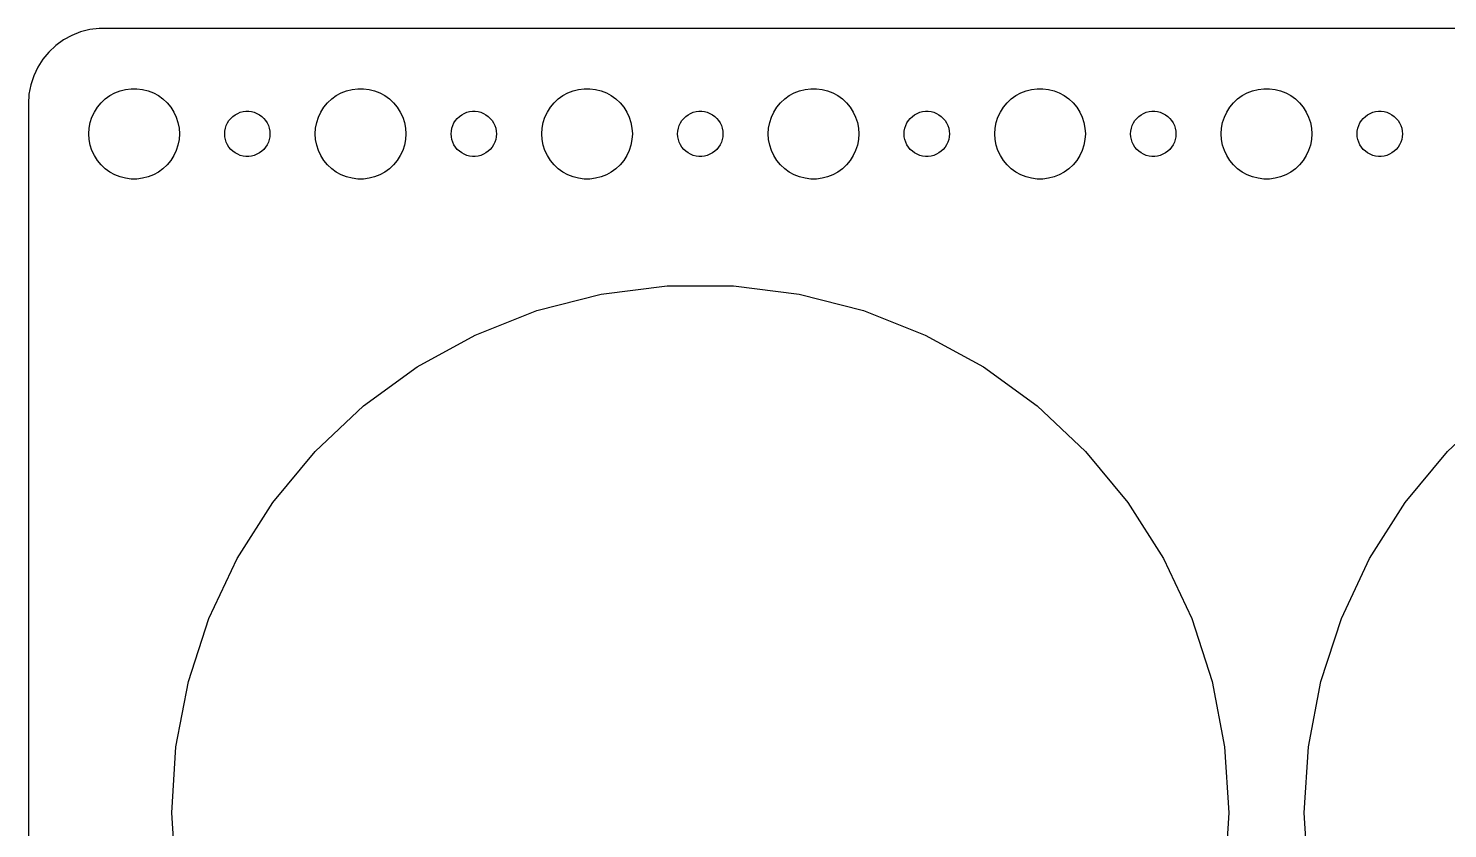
# Model space of a CAD drawing. Header units: metres. Extents: x -194 to 194, y 62 to 280.
# Drawn here: x -194.5 to -100.5, y 227 to 280 of the extents above; entities that cross this region are included whole.
import ezdxf

# ---------------------------------------------------------------- set-up
doc = ezdxf.new("R2010")
doc.units = ezdxf.units.M

msp = doc.modelspace()

# ---------------------------------------------------------------- linework, layer by layer
for p, q in [((-192.179, 279.222), (-192.687, 278.853)), ((-191.629, 279.524), (-192.179, 279.222)), ((-191.045, 279.755), (-191.629, 279.524)), ((-190.437, 279.911), (-191.045, 279.755)), ((-189.814, 279.99), (-190.437, 279.911)), ((189.814, 279.99), (-189.814, 279.99)), ((-193.145, 278.423), (-193.545, 277.939)), ((-192.687, 278.853), (-193.145, 278.423)), ((-193.882, 277.409), (-194.149, 276.841)), ((-193.545, 277.939), (-193.882, 277.409)), ((-194.149, 276.841), (-194.343, 276.243)), ((-194.461, 275.627), (-194.5, 275)), ((-194.343, 276.243), (-194.461, 275.627)), ((-189.412, 275.312), (-189.107, 275.533)), ((-189.107, 275.533), (-188.777, 275.714)), ((-188.777, 275.714), (-188.427, 275.853)), ((-188.427, 275.853), (-188.062, 275.947)), ((-188.062, 275.947), (-187.688, 275.994)), ((-187.688, 275.994), (-187.312, 275.994)), ((-187.312, 275.994), (-186.938, 275.947)), ((-186.938, 275.947), (-186.573, 275.853)), ((-186.573, 275.853), (-186.223, 275.714)), ((-186.223, 275.714), (-185.893, 275.533)), ((-185.893, 275.533), (-185.588, 275.312)), ((-174.412, 275.312), (-174.107, 275.533)), ((-174.107, 275.533), (-173.777, 275.714)), ((-173.777, 275.714), (-173.427, 275.853)), ((-173.427, 275.853), (-173.062, 275.947)), ((-173.062, 275.947), (-172.688, 275.994)), ((-172.688, 275.994), (-172.312, 275.994)), ((-172.312, 275.994), (-171.938, 275.947)), ((-171.938, 275.947), (-171.573, 275.853)), ((-171.573, 275.853), (-171.223, 275.714)), ((-171.223, 275.714), (-170.893, 275.533)), ((-170.893, 275.533), (-170.588, 275.312)), ((-159.412, 275.312), (-159.107, 275.533)), ((-159.107, 275.533), (-158.777, 275.714)), ((-158.777, 275.714), (-158.427, 275.853)), ((-158.427, 275.853), (-158.062, 275.947)), ((-158.062, 275.947), (-157.688, 275.994)), ((-157.688, 275.994), (-157.312, 275.994)), ((-157.312, 275.994), (-156.938, 275.947)), ((-156.938, 275.947), (-156.573, 275.853)), ((-156.573, 275.853), (-156.223, 275.714)), ((-156.223, 275.714), (-155.893, 275.533)), ((-155.893, 275.533), (-155.588, 275.312)), ((-144.412, 275.312), (-144.107, 275.533)), ((-144.107, 275.533), (-143.777, 275.714)), ((-143.777, 275.714), (-143.427, 275.853)), ((-143.427, 275.853), (-143.062, 275.947)), ((-143.062, 275.947), (-142.688, 275.994)), ((-142.688, 275.994), (-142.312, 275.994)), ((-142.312, 275.994), (-141.938, 275.947)), ((-141.938, 275.947), (-141.573, 275.853)), ((-141.573, 275.853), (-141.223, 275.714)), ((-141.223, 275.714), (-140.893, 275.533)), ((-140.893, 275.533), (-140.588, 275.312)), ((-129.412, 275.312), (-129.107, 275.533)), ((-129.107, 275.533), (-128.777, 275.714)), ((-128.777, 275.714), (-128.427, 275.853)), ((-128.427, 275.853), (-128.062, 275.947)), ((-128.062, 275.947), (-127.688, 275.994)), ((-127.688, 275.994), (-127.312, 275.994)), ((-127.312, 275.994), (-126.938, 275.947)), ((-126.938, 275.947), (-126.573, 275.853)), ((-126.573, 275.853), (-126.223, 275.714)), ((-126.223, 275.714), (-125.893, 275.533)), ((-125.893, 275.533), (-125.588, 275.312)), ((-114.412, 275.312), (-114.107, 275.533)), ((-114.107, 275.533), (-113.777, 275.714)), ((-113.777, 275.714), (-113.427, 275.853)), ((-113.427, 275.853), (-113.062, 275.947)), ((-113.062, 275.947), (-112.688, 275.994)), ((-112.688, 275.994), (-112.312, 275.994)), ((-112.312, 275.994), (-111.938, 275.947)), ((-111.938, 275.947), (-111.573, 275.853)), ((-111.573, 275.853), (-111.223, 275.714)), ((-111.223, 275.714), (-110.893, 275.533)), ((-110.893, 275.533), (-110.588, 275.312)), ((-194.5, 275), (-194.5, 181)), ((-190.129, 274.445), (-189.927, 274.763)), ((-189.927, 274.763), (-189.687, 275.054)), ((-189.687, 275.054), (-189.412, 275.312)), ((-185.588, 275.312), (-185.313, 275.054)), ((-185.313, 275.054), (-185.073, 274.763)), ((-185.073, 274.763), (-184.871, 274.445)), ((-180.464, 274.427), (-180.281, 274.473)), ((-180.281, 274.473), (-180.094, 274.497)), ((-180.094, 274.497), (-179.906, 274.497)), ((-179.906, 274.497), (-179.719, 274.473)), ((-179.719, 274.473), (-179.536, 274.427)), ((-175.129, 274.445), (-174.927, 274.763)), ((-174.927, 274.763), (-174.687, 275.054)), ((-174.687, 275.054), (-174.412, 275.312)), ((-170.588, 275.312), (-170.313, 275.054)), ((-170.313, 275.054), (-170.073, 274.763)), ((-170.073, 274.763), (-169.871, 274.445)), ((-165.464, 274.427), (-165.281, 274.473)), ((-165.281, 274.473), (-165.094, 274.497)), ((-165.094, 274.497), (-164.906, 274.497)), ((-164.906, 274.497), (-164.719, 274.473)), ((-164.719, 274.473), (-164.536, 274.427)), ((-160.129, 274.445), (-159.927, 274.763)), ((-159.927, 274.763), (-159.687, 275.054)), ((-159.687, 275.054), (-159.412, 275.312)), ((-155.588, 275.312), (-155.313, 275.054)), ((-155.313, 275.054), (-155.073, 274.763)), ((-155.073, 274.763), (-154.871, 274.445)), ((-150.464, 274.427), (-150.281, 274.473)), ((-150.281, 274.473), (-150.094, 274.497)), ((-150.094, 274.497), (-149.906, 274.497)), ((-149.906, 274.497), (-149.719, 274.473)), ((-149.719, 274.473), (-149.536, 274.427)), ((-145.129, 274.445), (-144.927, 274.763)), ((-144.927, 274.763), (-144.687, 275.054)), ((-144.687, 275.054), (-144.412, 275.312)), ((-140.588, 275.312), (-140.313, 275.054)), ((-140.313, 275.054), (-140.073, 274.763)), ((-140.073, 274.763), (-139.871, 274.445)), ((-135.464, 274.427), (-135.281, 274.473)), ((-135.281, 274.473), (-135.094, 274.497)), ((-135.094, 274.497), (-134.906, 274.497)), ((-134.906, 274.497), (-134.719, 274.473)), ((-134.719, 274.473), (-134.536, 274.427)), ((-130.129, 274.445), (-129.927, 274.763)), ((-129.927, 274.763), (-129.687, 275.054)), ((-129.687, 275.054), (-129.412, 275.312)), ((-125.588, 275.312), (-125.313, 275.054)), ((-125.313, 275.054), (-125.073, 274.763)), ((-125.073, 274.763), (-124.871, 274.445)), ((-120.464, 274.427), (-120.281, 274.473)), ((-120.281, 274.473), (-120.094, 274.497)), ((-120.094, 274.497), (-119.906, 274.497)), ((-119.906, 274.497), (-119.719, 274.473)), ((-119.719, 274.473), (-119.536, 274.427)), ((-115.129, 274.445), (-114.927, 274.763)), ((-114.927, 274.763), (-114.687, 275.054)), ((-114.687, 275.054), (-114.412, 275.312)), ((-110.588, 275.312), (-110.313, 275.054)), ((-110.313, 275.054), (-110.073, 274.763)), ((-110.073, 274.763), (-109.871, 274.445)), ((-105.464, 274.427), (-105.281, 274.473)), ((-105.281, 274.473), (-105.094, 274.497)), ((-105.094, 274.497), (-104.906, 274.497)), ((-104.906, 274.497), (-104.719, 274.473)), ((-104.719, 274.473), (-104.536, 274.427)), ((-190.476, 273.376), (-190.406, 273.746)), ((-190.406, 273.746), (-190.289, 274.104)), ((-190.289, 274.104), (-190.129, 274.445)), ((-184.871, 274.445), (-184.711, 274.104)), ((-184.711, 274.104), (-184.594, 273.746)), ((-184.594, 273.746), (-184.524, 273.376)), ((-181.453, 273.373), (-181.395, 273.552)), ((-181.395, 273.552), (-181.314, 273.723)), ((-181.314, 273.723), (-181.214, 273.882)), ((-181.214, 273.882), (-181.093, 274.027)), ((-181.093, 274.027), (-180.956, 274.156)), ((-180.956, 274.156), (-180.804, 274.266)), ((-180.804, 274.266), (-180.639, 274.357)), ((-180.639, 274.357), (-180.464, 274.427)), ((-179.536, 274.427), (-179.361, 274.357)), ((-179.361, 274.357), (-179.196, 274.266)), ((-179.196, 274.266), (-179.044, 274.156)), ((-179.044, 274.156), (-178.907, 274.027)), ((-178.907, 274.027), (-178.786, 273.882)), ((-178.786, 273.882), (-178.686, 273.723)), ((-178.686, 273.723), (-178.605, 273.552)), ((-178.605, 273.552), (-178.547, 273.373)), ((-175.476, 273.376), (-175.406, 273.746)), ((-175.406, 273.746), (-175.289, 274.104)), ((-175.289, 274.104), (-175.129, 274.445)), ((-169.871, 274.445), (-169.711, 274.104)), ((-169.711, 274.104), (-169.594, 273.746)), ((-169.594, 273.746), (-169.524, 273.376)), ((-166.453, 273.373), (-166.395, 273.552)), ((-166.395, 273.552), (-166.314, 273.723)), ((-166.314, 273.723), (-166.214, 273.882)), ((-166.214, 273.882), (-166.093, 274.027)), ((-166.093, 274.027), (-165.956, 274.156)), ((-165.956, 274.156), (-165.804, 274.266)), ((-165.804, 274.266), (-165.639, 274.357)), ((-165.639, 274.357), (-165.464, 274.427)), ((-164.536, 274.427), (-164.361, 274.357)), ((-164.361, 274.357), (-164.196, 274.266)), ((-164.196, 274.266), (-164.044, 274.156)), ((-164.044, 274.156), (-163.907, 274.027)), ((-163.907, 274.027), (-163.786, 273.882)), ((-163.786, 273.882), (-163.686, 273.723)), ((-163.686, 273.723), (-163.605, 273.552)), ((-163.605, 273.552), (-163.547, 273.373)), ((-160.476, 273.376), (-160.406, 273.746)), ((-160.406, 273.746), (-160.289, 274.104)), ((-160.289, 274.104), (-160.129, 274.445)), ((-154.871, 274.445), (-154.711, 274.104)), ((-154.711, 274.104), (-154.594, 273.746)), ((-154.594, 273.746), (-154.524, 273.376)), ((-151.453, 273.373), (-151.395, 273.552)), ((-151.395, 273.552), (-151.314, 273.723)), ((-151.314, 273.723), (-151.214, 273.882)), ((-151.214, 273.882), (-151.093, 274.027)), ((-151.093, 274.027), (-150.956, 274.156)), ((-150.956, 274.156), (-150.804, 274.266)), ((-150.804, 274.266), (-150.639, 274.357)), ((-150.639, 274.357), (-150.464, 274.427)), ((-149.536, 274.427), (-149.361, 274.357)), ((-149.361, 274.357), (-149.196, 274.266)), ((-149.196, 274.266), (-149.044, 274.156)), ((-149.044, 274.156), (-148.907, 274.027)), ((-148.907, 274.027), (-148.786, 273.882)), ((-148.786, 273.882), (-148.686, 273.723)), ((-148.686, 273.723), (-148.605, 273.552)), ((-148.605, 273.552), (-148.547, 273.373)), ((-145.476, 273.376), (-145.406, 273.746)), ((-145.406, 273.746), (-145.289, 274.104)), ((-145.289, 274.104), (-145.129, 274.445)), ((-139.871, 274.445), (-139.711, 274.104)), ((-139.711, 274.104), (-139.594, 273.746)), ((-139.594, 273.746), (-139.524, 273.376)), ((-136.453, 273.373), (-136.395, 273.552)), ((-136.395, 273.552), (-136.314, 273.723)), ((-136.314, 273.723), (-136.214, 273.882)), ((-136.214, 273.882), (-136.093, 274.027)), ((-136.093, 274.027), (-135.956, 274.156)), ((-135.956, 274.156), (-135.804, 274.266)), ((-135.804, 274.266), (-135.639, 274.357)), ((-135.639, 274.357), (-135.464, 274.427)), ((-134.536, 274.427), (-134.361, 274.357)), ((-134.361, 274.357), (-134.196, 274.266)), ((-134.196, 274.266), (-134.044, 274.156)), ((-134.044, 274.156), (-133.907, 274.027)), ((-133.907, 274.027), (-133.786, 273.882)), ((-133.786, 273.882), (-133.686, 273.723)), ((-133.686, 273.723), (-133.605, 273.552)), ((-133.605, 273.552), (-133.547, 273.373)), ((-130.476, 273.376), (-130.406, 273.746)), ((-130.406, 273.746), (-130.289, 274.104)), ((-130.289, 274.104), (-130.129, 274.445)), ((-124.871, 274.445), (-124.711, 274.104)), ((-124.711, 274.104), (-124.594, 273.746)), ((-124.594, 273.746), (-124.524, 273.376)), ((-121.453, 273.373), (-121.395, 273.552)), ((-121.395, 273.552), (-121.314, 273.723)), ((-121.314, 273.723), (-121.214, 273.882)), ((-121.214, 273.882), (-121.093, 274.027)), ((-121.093, 274.027), (-120.956, 274.156)), ((-120.956, 274.156), (-120.804, 274.266)), ((-120.804, 274.266), (-120.639, 274.357)), ((-120.639, 274.357), (-120.464, 274.427)), ((-119.536, 274.427), (-119.361, 274.357)), ((-119.361, 274.357), (-119.196, 274.266)), ((-119.196, 274.266), (-119.044, 274.156)), ((-119.044, 274.156), (-118.907, 274.027)), ((-118.907, 274.027), (-118.786, 273.882)), ((-118.786, 273.882), (-118.686, 273.723)), ((-118.686, 273.723), (-118.605, 273.552)), ((-118.605, 273.552), (-118.547, 273.373)), ((-115.476, 273.376), (-115.406, 273.746)), ((-115.406, 273.746), (-115.289, 274.104)), ((-115.289, 274.104), (-115.129, 274.445)), ((-109.871, 274.445), (-109.711, 274.104)), ((-109.711, 274.104), (-109.594, 273.746)), ((-109.594, 273.746), (-109.524, 273.376)), ((-106.453, 273.373), (-106.395, 273.552)), ((-106.395, 273.552), (-106.314, 273.723)), ((-106.314, 273.723), (-106.214, 273.882)), ((-106.214, 273.882), (-106.093, 274.027)), ((-106.093, 274.027), (-105.956, 274.156)), ((-105.956, 274.156), (-105.804, 274.266)), ((-105.804, 274.266), (-105.639, 274.357)), ((-105.639, 274.357), (-105.464, 274.427)), ((-104.536, 274.427), (-104.361, 274.357)), ((-104.361, 274.357), (-104.196, 274.266)), ((-104.196, 274.266), (-104.044, 274.156)), ((-104.044, 274.156), (-103.907, 274.027)), ((-103.907, 274.027), (-103.786, 273.882)), ((-103.786, 273.882), (-103.686, 273.723)), ((-103.686, 273.723), (-103.605, 273.552)), ((-103.605, 273.552), (-103.547, 273.373)), ((-190.5, 273), (-190.476, 273.376)), ((-190.476, 272.624), (-190.5, 273)), ((-190.406, 272.254), (-190.476, 272.624)), ((-184.524, 272.624), (-184.594, 272.254)), ((-184.524, 273.376), (-184.5, 273)), ((-184.5, 273), (-184.524, 272.624)), ((-181.5, 273), (-181.488, 273.188)), ((-181.488, 272.812), (-181.5, 273)), ((-181.488, 273.188), (-181.453, 273.373)), ((-181.453, 272.627), (-181.488, 272.812)), ((-181.395, 272.448), (-181.453, 272.627)), ((-178.547, 272.627), (-178.605, 272.448)), ((-178.547, 273.373), (-178.512, 273.188)), ((-178.512, 272.812), (-178.547, 272.627)), ((-178.512, 273.188), (-178.5, 273)), ((-178.5, 273), (-178.512, 272.812)), ((-175.5, 273), (-175.476, 273.376)), ((-175.476, 272.624), (-175.5, 273)), ((-175.406, 272.254), (-175.476, 272.624)), ((-169.524, 272.624), (-169.594, 272.254)), ((-169.524, 273.376), (-169.5, 273)), ((-169.5, 273), (-169.524, 272.624)), ((-166.5, 273), (-166.488, 273.188)), ((-166.488, 272.812), (-166.5, 273)), ((-166.488, 273.188), (-166.453, 273.373)), ((-166.453, 272.627), (-166.488, 272.812)), ((-166.395, 272.448), (-166.453, 272.627)), ((-163.547, 272.627), (-163.605, 272.448)), ((-163.547, 273.373), (-163.512, 273.188)), ((-163.512, 272.812), (-163.547, 272.627)), ((-163.512, 273.188), (-163.5, 273)), ((-163.5, 273), (-163.512, 272.812)), ((-160.5, 273), (-160.476, 273.376)), ((-160.476, 272.624), (-160.5, 273)), ((-160.406, 272.254), (-160.476, 272.624)), ((-154.524, 272.624), (-154.594, 272.254)), ((-154.524, 273.376), (-154.5, 273)), ((-154.5, 273), (-154.524, 272.624)), ((-151.5, 273), (-151.488, 273.188)), ((-151.488, 272.812), (-151.5, 273)), ((-151.488, 273.188), (-151.453, 273.373)), ((-151.453, 272.627), (-151.488, 272.812)), ((-151.395, 272.448), (-151.453, 272.627)), ((-148.547, 272.627), (-148.605, 272.448)), ((-148.547, 273.373), (-148.512, 273.188)), ((-148.512, 272.812), (-148.547, 272.627)), ((-148.512, 273.188), (-148.5, 273)), ((-148.5, 273), (-148.512, 272.812)), ((-145.5, 273), (-145.476, 273.376)), ((-145.476, 272.624), (-145.5, 273)), ((-145.406, 272.254), (-145.476, 272.624)), ((-139.524, 272.624), (-139.594, 272.254)), ((-139.524, 273.376), (-139.5, 273)), ((-139.5, 273), (-139.524, 272.624)), ((-136.5, 273), (-136.488, 273.188)), ((-136.488, 272.812), (-136.5, 273)), ((-136.488, 273.188), (-136.453, 273.373)), ((-136.453, 272.627), (-136.488, 272.812)), ((-136.395, 272.448), (-136.453, 272.627)), ((-133.547, 272.627), (-133.605, 272.448)), ((-133.547, 273.373), (-133.512, 273.188)), ((-133.512, 272.812), (-133.547, 272.627)), ((-133.512, 273.188), (-133.5, 273)), ((-133.5, 273), (-133.512, 272.812)), ((-130.5, 273), (-130.476, 273.376)), ((-130.476, 272.624), (-130.5, 273)), ((-130.406, 272.254), (-130.476, 272.624)), ((-124.524, 272.624), (-124.594, 272.254)), ((-124.524, 273.376), (-124.5, 273)), ((-124.5, 273), (-124.524, 272.624)), ((-121.5, 273), (-121.488, 273.188)), ((-121.488, 272.812), (-121.5, 273)), ((-121.488, 273.188), (-121.453, 273.373)), ((-121.453, 272.627), (-121.488, 272.812)), ((-121.395, 272.448), (-121.453, 272.627)), ((-118.547, 272.627), (-118.605, 272.448)), ((-118.547, 273.373), (-118.512, 273.188)), ((-118.512, 272.812), (-118.547, 272.627)), ((-118.512, 273.188), (-118.5, 273)), ((-118.5, 273), (-118.512, 272.812)), ((-115.5, 273), (-115.476, 273.376)), ((-115.476, 272.624), (-115.5, 273)), ((-115.406, 272.254), (-115.476, 272.624)), ((-109.524, 272.624), (-109.594, 272.254)), ((-109.524, 273.376), (-109.5, 273)), ((-109.5, 273), (-109.524, 272.624)), ((-106.5, 273), (-106.488, 273.188)), ((-106.488, 272.812), (-106.5, 273)), ((-106.488, 273.188), (-106.453, 273.373)), ((-106.453, 272.627), (-106.488, 272.812)), ((-106.395, 272.448), (-106.453, 272.627)), ((-103.547, 272.627), (-103.605, 272.448)), ((-103.547, 273.373), (-103.512, 273.188)), ((-103.512, 272.812), (-103.547, 272.627)), ((-103.512, 273.188), (-103.5, 273)), ((-103.5, 273), (-103.512, 272.812)), ((-190.289, 271.896), (-190.406, 272.254)), ((-190.129, 271.555), (-190.289, 271.896)), ((-184.711, 271.896), (-184.871, 271.555)), ((-184.594, 272.254), (-184.711, 271.896)), ((-181.314, 272.277), (-181.395, 272.448)), ((-181.214, 272.118), (-181.314, 272.277)), ((-181.093, 271.973), (-181.214, 272.118)), ((-180.956, 271.844), (-181.093, 271.973)), ((-180.804, 271.734), (-180.956, 271.844)), ((-180.639, 271.643), (-180.804, 271.734)), ((-180.464, 271.573), (-180.639, 271.643)), ((-179.361, 271.643), (-179.536, 271.573)), ((-179.196, 271.734), (-179.361, 271.643)), ((-179.044, 271.844), (-179.196, 271.734)), ((-178.907, 271.973), (-179.044, 271.844)), ((-178.786, 272.118), (-178.907, 271.973)), ((-178.686, 272.277), (-178.786, 272.118)), ((-178.605, 272.448), (-178.686, 272.277)), ((-175.289, 271.896), (-175.406, 272.254)), ((-175.129, 271.555), (-175.289, 271.896)), ((-169.711, 271.896), (-169.871, 271.555)), ((-169.594, 272.254), (-169.711, 271.896)), ((-166.314, 272.277), (-166.395, 272.448)), ((-166.214, 272.118), (-166.314, 272.277)), ((-166.093, 271.973), (-166.214, 272.118)), ((-165.956, 271.844), (-166.093, 271.973)), ((-165.804, 271.734), (-165.956, 271.844)), ((-165.639, 271.643), (-165.804, 271.734)), ((-165.464, 271.573), (-165.639, 271.643)), ((-164.361, 271.643), (-164.536, 271.573)), ((-164.196, 271.734), (-164.361, 271.643)), ((-164.044, 271.844), (-164.196, 271.734)), ((-163.907, 271.973), (-164.044, 271.844)), ((-163.786, 272.118), (-163.907, 271.973)), ((-163.686, 272.277), (-163.786, 272.118)), ((-163.605, 272.448), (-163.686, 272.277)), ((-160.289, 271.896), (-160.406, 272.254)), ((-160.129, 271.555), (-160.289, 271.896)), ((-154.711, 271.896), (-154.871, 271.555)), ((-154.594, 272.254), (-154.711, 271.896)), ((-151.314, 272.277), (-151.395, 272.448)), ((-151.214, 272.118), (-151.314, 272.277)), ((-151.093, 271.973), (-151.214, 272.118)), ((-150.956, 271.844), (-151.093, 271.973)), ((-150.804, 271.734), (-150.956, 271.844)), ((-150.639, 271.643), (-150.804, 271.734)), ((-150.464, 271.573), (-150.639, 271.643)), ((-149.361, 271.643), (-149.536, 271.573)), ((-149.196, 271.734), (-149.361, 271.643)), ((-149.044, 271.844), (-149.196, 271.734)), ((-148.907, 271.973), (-149.044, 271.844)), ((-148.786, 272.118), (-148.907, 271.973)), ((-148.686, 272.277), (-148.786, 272.118)), ((-148.605, 272.448), (-148.686, 272.277)), ((-145.289, 271.896), (-145.406, 272.254)), ((-145.129, 271.555), (-145.289, 271.896)), ((-139.711, 271.896), (-139.871, 271.555)), ((-139.594, 272.254), (-139.711, 271.896)), ((-136.314, 272.277), (-136.395, 272.448)), ((-136.214, 272.118), (-136.314, 272.277)), ((-136.093, 271.973), (-136.214, 272.118)), ((-135.956, 271.844), (-136.093, 271.973)), ((-135.804, 271.734), (-135.956, 271.844)), ((-135.639, 271.643), (-135.804, 271.734)), ((-135.464, 271.573), (-135.639, 271.643)), ((-134.361, 271.643), (-134.536, 271.573)), ((-134.196, 271.734), (-134.361, 271.643)), ((-134.044, 271.844), (-134.196, 271.734)), ((-133.907, 271.973), (-134.044, 271.844)), ((-133.786, 272.118), (-133.907, 271.973)), ((-133.686, 272.277), (-133.786, 272.118)), ((-133.605, 272.448), (-133.686, 272.277)), ((-130.289, 271.896), (-130.406, 272.254)), ((-130.129, 271.555), (-130.289, 271.896)), ((-124.711, 271.896), (-124.871, 271.555)), ((-124.594, 272.254), (-124.711, 271.896)), ((-121.314, 272.277), (-121.395, 272.448)), ((-121.214, 272.118), (-121.314, 272.277)), ((-121.093, 271.973), (-121.214, 272.118)), ((-120.956, 271.844), (-121.093, 271.973)), ((-120.804, 271.734), (-120.956, 271.844)), ((-120.639, 271.643), (-120.804, 271.734)), ((-120.464, 271.573), (-120.639, 271.643)), ((-119.361, 271.643), (-119.536, 271.573)), ((-119.196, 271.734), (-119.361, 271.643)), ((-119.044, 271.844), (-119.196, 271.734)), ((-118.907, 271.973), (-119.044, 271.844)), ((-118.786, 272.118), (-118.907, 271.973)), ((-118.686, 272.277), (-118.786, 272.118)), ((-118.605, 272.448), (-118.686, 272.277)), ((-115.289, 271.896), (-115.406, 272.254)), ((-115.129, 271.555), (-115.289, 271.896)), ((-109.711, 271.896), (-109.871, 271.555)), ((-109.594, 272.254), (-109.711, 271.896)), ((-106.314, 272.277), (-106.395, 272.448)), ((-106.214, 272.118), (-106.314, 272.277)), ((-106.093, 271.973), (-106.214, 272.118)), ((-105.956, 271.844), (-106.093, 271.973)), ((-105.804, 271.734), (-105.956, 271.844)), ((-105.639, 271.643), (-105.804, 271.734)), ((-105.464, 271.573), (-105.639, 271.643)), ((-104.361, 271.643), (-104.536, 271.573)), ((-104.196, 271.734), (-104.361, 271.643)), ((-104.044, 271.844), (-104.196, 271.734)), ((-103.907, 271.973), (-104.044, 271.844)), ((-103.786, 272.118), (-103.907, 271.973)), ((-103.686, 272.277), (-103.786, 272.118)), ((-103.605, 272.448), (-103.686, 272.277)), ((-189.927, 271.237), (-190.129, 271.555)), ((-189.687, 270.946), (-189.927, 271.237)), ((-189.412, 270.688), (-189.687, 270.946)), ((-185.313, 270.946), (-185.588, 270.688)), ((-185.073, 271.237), (-185.313, 270.946)), ((-184.871, 271.555), (-185.073, 271.237)), ((-180.281, 271.527), (-180.464, 271.573)), ((-180.094, 271.503), (-180.281, 271.527)), ((-179.906, 271.503), (-180.094, 271.503)), ((-179.719, 271.527), (-179.906, 271.503)), ((-179.536, 271.573), (-179.719, 271.527)), ((-174.927, 271.237), (-175.129, 271.555)), ((-174.687, 270.946), (-174.927, 271.237)), ((-174.412, 270.688), (-174.687, 270.946)), ((-170.313, 270.946), (-170.588, 270.688)), ((-170.073, 271.237), (-170.313, 270.946)), ((-169.871, 271.555), (-170.073, 271.237)), ((-165.281, 271.527), (-165.464, 271.573)), ((-165.094, 271.503), (-165.281, 271.527)), ((-164.906, 271.503), (-165.094, 271.503)), ((-164.719, 271.527), (-164.906, 271.503)), ((-164.536, 271.573), (-164.719, 271.527)), ((-159.927, 271.237), (-160.129, 271.555)), ((-159.687, 270.946), (-159.927, 271.237)), ((-159.412, 270.688), (-159.687, 270.946)), ((-155.313, 270.946), (-155.588, 270.688)), ((-155.073, 271.237), (-155.313, 270.946)), ((-154.871, 271.555), (-155.073, 271.237)), ((-150.281, 271.527), (-150.464, 271.573)), ((-150.094, 271.503), (-150.281, 271.527)), ((-149.906, 271.503), (-150.094, 271.503)), ((-149.719, 271.527), (-149.906, 271.503)), ((-149.536, 271.573), (-149.719, 271.527)), ((-144.927, 271.237), (-145.129, 271.555)), ((-144.687, 270.946), (-144.927, 271.237)), ((-144.412, 270.688), (-144.687, 270.946)), ((-140.313, 270.946), (-140.588, 270.688)), ((-140.073, 271.237), (-140.313, 270.946)), ((-139.871, 271.555), (-140.073, 271.237)), ((-135.281, 271.527), (-135.464, 271.573)), ((-135.094, 271.503), (-135.281, 271.527)), ((-134.906, 271.503), (-135.094, 271.503)), ((-134.719, 271.527), (-134.906, 271.503)), ((-134.536, 271.573), (-134.719, 271.527)), ((-129.927, 271.237), (-130.129, 271.555)), ((-129.687, 270.946), (-129.927, 271.237)), ((-129.412, 270.688), (-129.687, 270.946)), ((-125.313, 270.946), (-125.588, 270.688)), ((-125.073, 271.237), (-125.313, 270.946)), ((-124.871, 271.555), (-125.073, 271.237)), ((-120.281, 271.527), (-120.464, 271.573)), ((-120.094, 271.503), (-120.281, 271.527)), ((-119.906, 271.503), (-120.094, 271.503)), ((-119.719, 271.527), (-119.906, 271.503)), ((-119.536, 271.573), (-119.719, 271.527)), ((-114.927, 271.237), (-115.129, 271.555)), ((-114.687, 270.946), (-114.927, 271.237)), ((-114.412, 270.688), (-114.687, 270.946)), ((-110.313, 270.946), (-110.588, 270.688)), ((-110.073, 271.237), (-110.313, 270.946)), ((-109.871, 271.555), (-110.073, 271.237)), ((-105.281, 271.527), (-105.464, 271.573)), ((-105.094, 271.503), (-105.281, 271.527)), ((-104.906, 271.503), (-105.094, 271.503)), ((-104.719, 271.527), (-104.906, 271.503)), ((-104.536, 271.573), (-104.719, 271.527)), ((-189.107, 270.467), (-189.412, 270.688)), ((-188.777, 270.286), (-189.107, 270.467)), ((-188.427, 270.147), (-188.777, 270.286)), ((-188.062, 270.053), (-188.427, 270.147)), ((-187.688, 270.006), (-188.062, 270.053)), ((-187.312, 270.006), (-187.688, 270.006)), ((-186.938, 270.053), (-187.312, 270.006)), ((-186.573, 270.147), (-186.938, 270.053)), ((-186.223, 270.286), (-186.573, 270.147)), ((-185.893, 270.467), (-186.223, 270.286)), ((-185.588, 270.688), (-185.893, 270.467)), ((-174.107, 270.467), (-174.412, 270.688)), ((-173.777, 270.286), (-174.107, 270.467)), ((-173.427, 270.147), (-173.777, 270.286)), ((-173.062, 270.053), (-173.427, 270.147)), ((-172.688, 270.006), (-173.062, 270.053)), ((-172.312, 270.006), (-172.688, 270.006)), ((-171.938, 270.053), (-172.312, 270.006)), ((-171.573, 270.147), (-171.938, 270.053)), ((-171.223, 270.286), (-171.573, 270.147)), ((-170.893, 270.467), (-171.223, 270.286)), ((-170.588, 270.688), (-170.893, 270.467)), ((-159.107, 270.467), (-159.412, 270.688)), ((-158.777, 270.286), (-159.107, 270.467)), ((-158.427, 270.147), (-158.777, 270.286)), ((-158.062, 270.053), (-158.427, 270.147)), ((-157.688, 270.006), (-158.062, 270.053)), ((-157.312, 270.006), (-157.688, 270.006)), ((-156.938, 270.053), (-157.312, 270.006)), ((-156.573, 270.147), (-156.938, 270.053)), ((-156.223, 270.286), (-156.573, 270.147)), ((-155.893, 270.467), (-156.223, 270.286)), ((-155.588, 270.688), (-155.893, 270.467)), ((-144.107, 270.467), (-144.412, 270.688)), ((-143.777, 270.286), (-144.107, 270.467)), ((-143.427, 270.147), (-143.777, 270.286)), ((-143.062, 270.053), (-143.427, 270.147)), ((-142.688, 270.006), (-143.062, 270.053)), ((-142.312, 270.006), (-142.688, 270.006)), ((-141.938, 270.053), (-142.312, 270.006)), ((-141.573, 270.147), (-141.938, 270.053)), ((-141.223, 270.286), (-141.573, 270.147)), ((-140.893, 270.467), (-141.223, 270.286)), ((-140.588, 270.688), (-140.893, 270.467)), ((-129.107, 270.467), (-129.412, 270.688)), ((-128.777, 270.286), (-129.107, 270.467)), ((-128.427, 270.147), (-128.777, 270.286)), ((-128.062, 270.053), (-128.427, 270.147)), ((-127.688, 270.006), (-128.062, 270.053)), ((-127.312, 270.006), (-127.688, 270.006)), ((-126.938, 270.053), (-127.312, 270.006)), ((-126.573, 270.147), (-126.938, 270.053)), ((-126.223, 270.286), (-126.573, 270.147)), ((-125.893, 270.467), (-126.223, 270.286)), ((-125.588, 270.688), (-125.893, 270.467)), ((-114.107, 270.467), (-114.412, 270.688)), ((-113.777, 270.286), (-114.107, 270.467)), ((-113.427, 270.147), (-113.777, 270.286)), ((-113.062, 270.053), (-113.427, 270.147)), ((-112.688, 270.006), (-113.062, 270.053)), ((-112.312, 270.006), (-112.688, 270.006)), ((-111.938, 270.053), (-112.312, 270.006)), ((-111.573, 270.147), (-111.938, 270.053)), ((-111.223, 270.286), (-111.573, 270.147)), ((-110.893, 270.467), (-111.223, 270.286)), ((-110.588, 270.688), (-110.893, 270.467)), ((-160.816, 261.287), (-156.558, 262.38)), ((-156.558, 262.38), (-152.198, 262.931)), ((-152.198, 262.931), (-147.802, 262.931)), ((-147.802, 262.931), (-143.442, 262.38)), ((-143.442, 262.38), (-139.184, 261.287)), ((-164.902, 259.669), (-160.816, 261.287)), ((-139.184, 261.287), (-135.098, 259.669)), ((-168.754, 257.551), (-164.902, 259.669)), ((-135.098, 259.669), (-131.246, 257.551)), ((-172.31, 254.968), (-168.754, 257.551)), ((-131.246, 257.551), (-127.69, 254.968)), ((-175.514, 251.959), (-172.31, 254.968)), ((-127.69, 254.968), (-124.486, 251.959)), ((-100.514, 251.959), (-97.3098, 254.968)), ((-178.316, 248.572), (-175.514, 251.959)), ((-124.486, 251.959), (-121.684, 248.572)), ((-103.316, 248.572), (-100.514, 251.959)), ((-180.671, 244.861), (-178.316, 248.572)), ((-121.684, 248.572), (-119.329, 244.861)), ((-105.671, 244.861), (-103.316, 248.572)), ((-182.542, 240.884), (-180.671, 244.861)), ((-119.329, 244.861), (-117.458, 240.884)), ((-107.542, 240.884), (-105.671, 244.861)), ((-183.9, 236.704), (-182.542, 240.884)), ((-117.458, 240.884), (-116.1, 236.704)), ((-108.9, 236.704), (-107.542, 240.884)), ((-184.724, 232.387), (-183.9, 236.704)), ((-116.1, 236.704), (-115.276, 232.387)), ((-109.724, 232.387), (-108.9, 236.704)), ((-185, 228), (-184.724, 232.387)), ((-115.276, 232.387), (-115, 228)), ((-110, 228), (-109.724, 232.387)), ((-184.724, 223.613), (-185, 228)), ((-115, 228), (-115.276, 223.613)), ((-109.724, 223.613), (-110, 228))]:
    msp.add_line(p, q)

doc.saveas('drawing.dxf')
